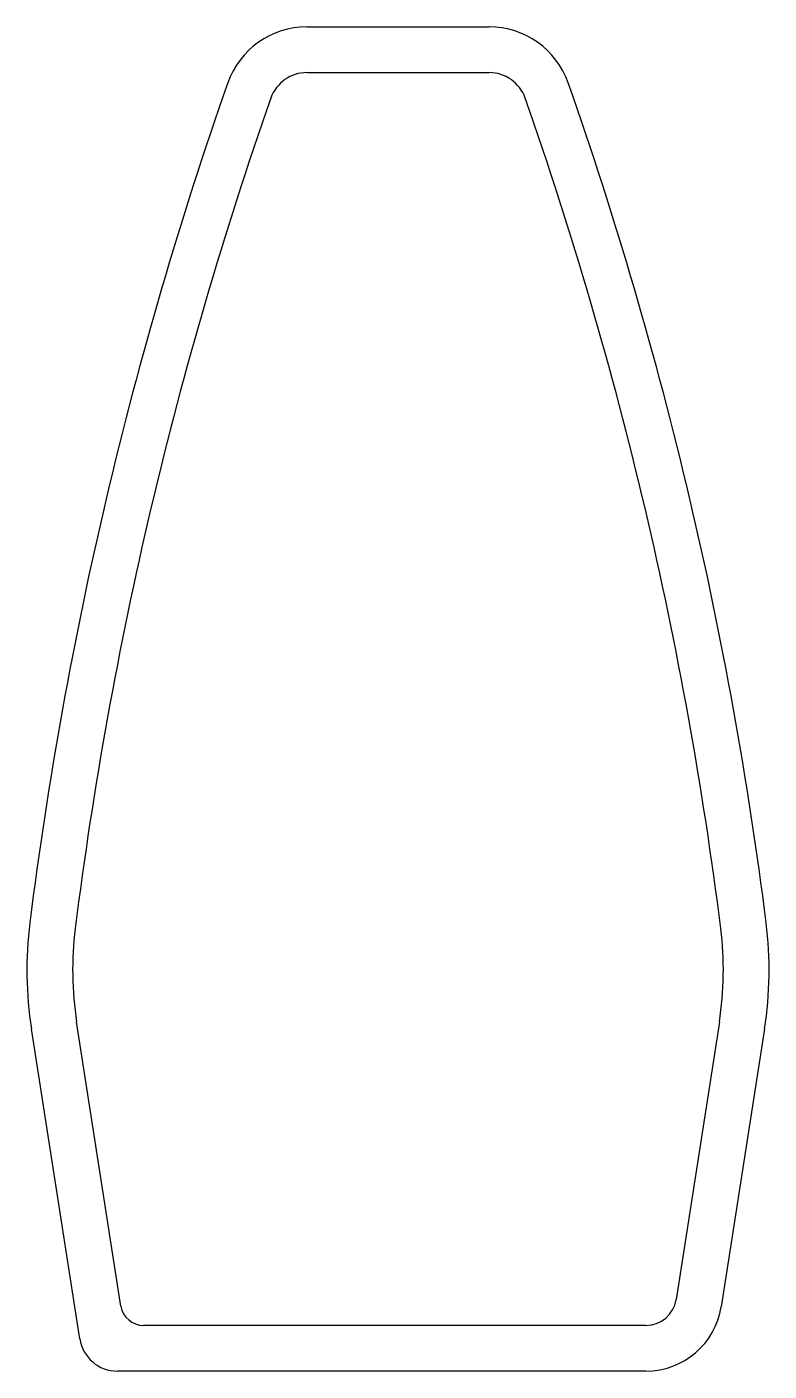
# Model space of a CAD drawing. Extents: x 2.1 to 21.6, y 1.7 to 37.
import ezdxf

# ---------------------------------------------------------------- set-up
doc = ezdxf.new("R2010")
doc.units = 0
doc.layers.get('0').update_dxf_attribs({"linetype": 'CONTINUOUS'})

msp = doc.modelspace()

# ---------------------------------------------------------------- linework, layer by layer
for p, q in [((9.475, 37.011), (14.259, 37.011)), ((9.475, 35.811), (14.259, 35.811)), ((3.517, 2.557), (2.248, 10.697)), ((4.597, 3.419), (3.434, 10.882)), ((20.3, 10.882), (19.163, 3.588)), ((21.486, 10.697), (20.349, 3.403)), ((18.372, 2.911), (5.19, 2.911)), ((18.372, 1.711), (4.505, 1.711))]:
    msp.add_line(p, q)
for centre, radius, start, end in [((9.475, 34.811), 2.2, 90, 160.6647), ((14.259, 34.811), 2.2, 19.3353, 90), ((9.475, 34.811), 1, 90, 160.6647), ((14.259, 34.811), 1, 19.3353, 90), ((108.195, 0.172), 106.821, 160.66471, 172.84136), ((-84.461, 0.172), 106.821, 7.15864, 19.33529), ((108.195, 0.172), 105.621, 160.66471, 172.84136), ((-84.461, 0.172), 105.621, 7.15864, 19.33529), ((12.129, 12.237), 10, 172.8414, 188.8601), ((11.605, 12.237), 10, 351.1399, 7.1586), ((12.129, 12.237), 8.8, 172.8414, 188.8601), ((11.605, 12.237), 8.8, 351.1399, 7.1586), ((18.372, 3.711), 0.8, 270, 351.1399), ((5.19, 3.511), 0.6, 188.8601, 270), ((18.372, 3.711), 2, 270, 351.1399), ((4.505, 2.711), 1, 188.8601, 270)]:
    msp.add_arc(centre, radius, start, end)

doc.saveas('drawing.dxf')
